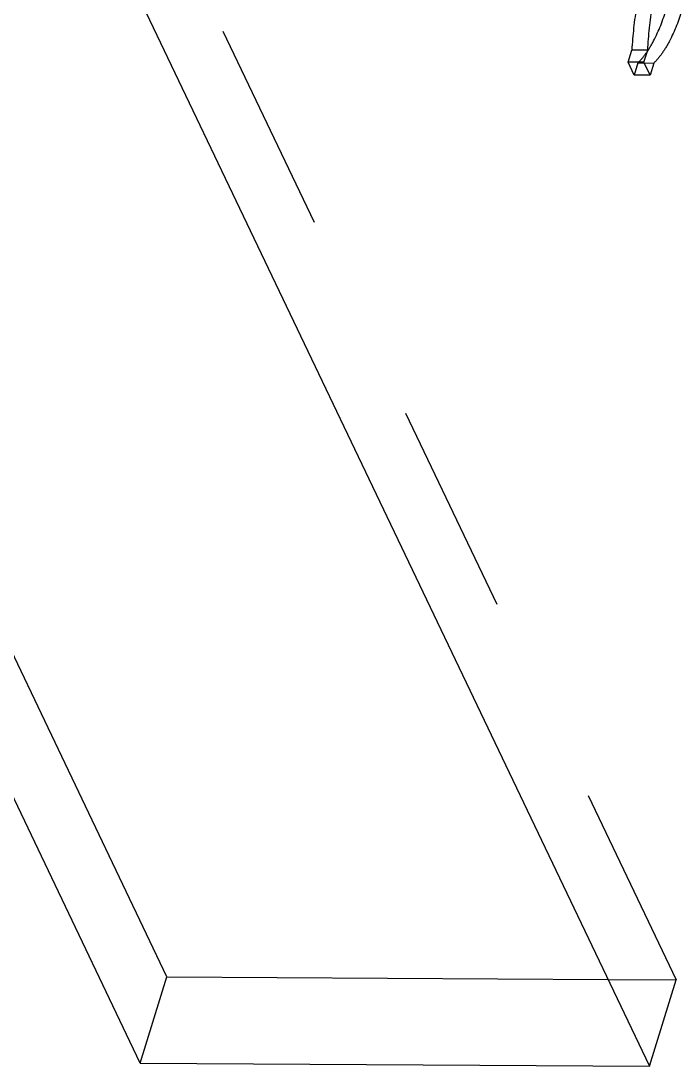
# Model space of a CAD drawing. Header units: millimetres. Extents: x 753 to 1632, y 352 to 973.
# Drawn here: x 1202.77 to 1212.31, y 790.98 to 806.15 of the extents above; entities that cross this region are included whole.
import ezdxf

# ---------------------------------------------------------------- set-up
doc = ezdxf.new("R2010")
doc.units = ezdxf.units.MM
doc.header["$LTSCALE"] = 30.734
doc.linetypes.add('HIDDEN', pattern=[0.2, 0.1, -0.1])
doc.layers.get('0').update_dxf_attribs({"linetype": 'CONTINUOUS'})
doc.layers.add('DEFAULT_2', color=8, linetype='HIDDEN')

msp = doc.modelspace()

# ---------------------------------------------------------------- linework, layer by layer
at = {"color": 3, "linetype": 'Continuous'}
for p, q in [((1204.50303, 791.02401), (1192.62748, 815.88744)), ((1200.01725, 815.84348), (1211.8928, 790.98005)), ((1204.50303, 791.02401), (1211.8928, 790.98005))]:
    msp.add_line(p, q, dxfattribs=at)
at = {"color": 7, "linetype": 'Continuous'}
for p, q in [((1204.89034, 792.27733), (1193.61622, 815.88155)), ((1204.50303, 791.02401), (1204.89034, 792.27733)), ((1204.89034, 792.27733), (1211.29137, 792.23926))]:
    msp.add_line(p, q, dxfattribs=at)
at = {"layer": 'DEFAULT_2', "color": 8, "linetype": 'HIDDEN'}
for p, q in [((1200.40455, 817.0968), (1212.28011, 792.23338)), ((1211.5822, 805.55217), (1211.63649, 805.72784)), ((1211.86742, 805.72647), (1211.63649, 805.72784)), ((1211.81313, 805.5508), (1211.86742, 805.72647)), ((1211.67127, 805.3657), (1211.5822, 805.55217)), ((1211.81313, 805.5508), (1211.5822, 805.55217)), ((1211.72555, 805.54137), (1211.67127, 805.3657)), ((1211.72555, 805.54137), (1211.95648, 805.53999)), ((1211.9022, 805.36432), (1211.81313, 805.5508)), ((1211.95648, 805.53999), (1211.9022, 805.36432)), ((1211.9022, 805.36432), (1211.67127, 805.3657)), ((1211.29137, 792.23926), (1212.28011, 792.23338)), ((1211.8928, 790.98005), (1212.28011, 792.23338))]:
    msp.add_line(p, q, dxfattribs=at)
for points, start_tangent, end_tangent in [([(1211.84139, 806.94472), (1211.70772, 806.37122), (1211.63649, 805.72784)], (-0.29524737, -0.95542084), (-0.05710629, -0.9983681)), ([(1211.86742, 805.72647), (1211.93865, 806.36985), (1212.07232, 806.94334)], (0.05710629, 0.9983681), (0.29524737, 0.95542084)), ([(1211.72555, 805.54137), (1211.84261, 805.68122), (1211.95172, 805.86038), (1212.13828, 806.32313)], (0.71026715, 0.70393222), (0.29524737, 0.95542084)), ([(1212.36921, 806.32176), (1212.18265, 805.85901), (1212.07354, 805.67984), (1211.95648, 805.53999)], (-0.29524737, -0.95542084), (-0.71026715, -0.70393222))]:
    msp.add_spline(points, degree=3, dxfattribs=dict(at, start_tangent=start_tangent, end_tangent=end_tangent))

doc.saveas('drawing.dxf')
